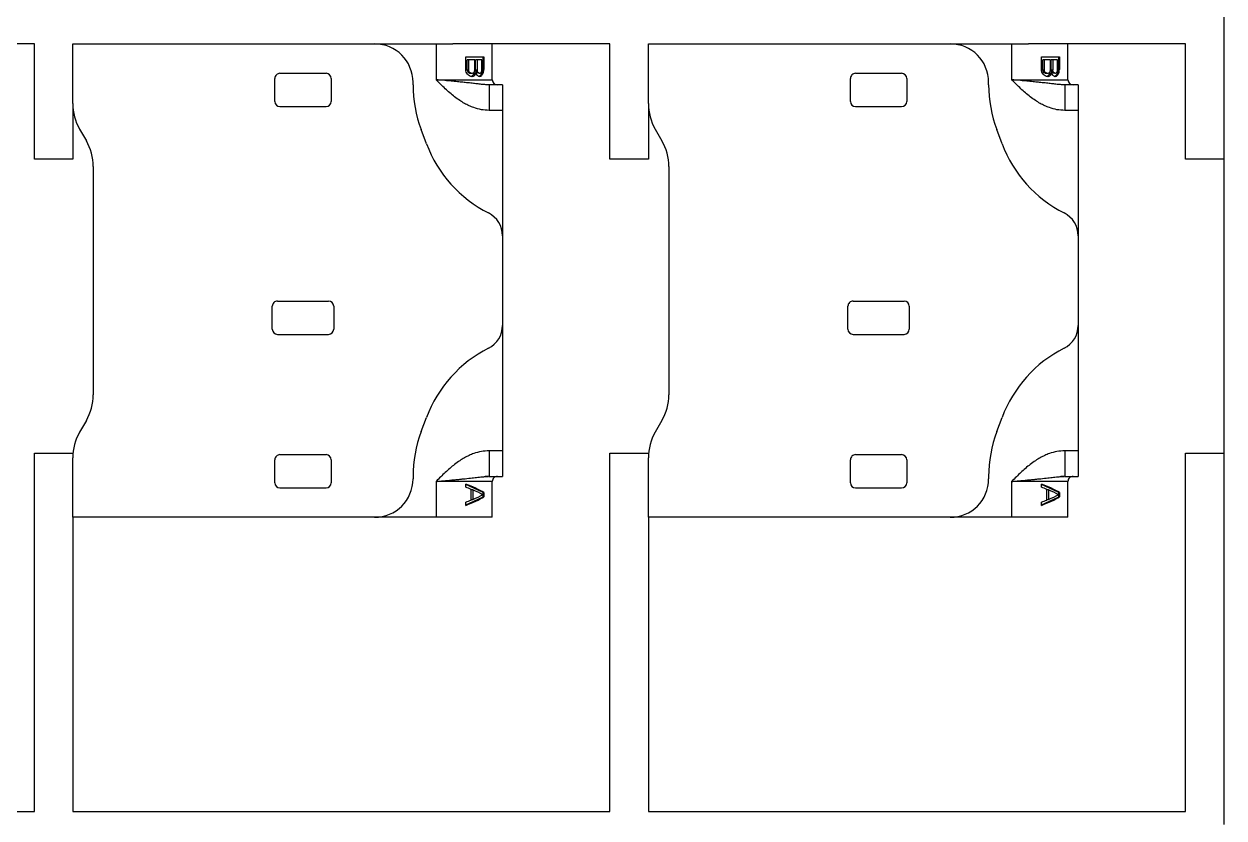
# Model space of a CAD drawing. Header units: millimetres. Extents: x 914 to 910632, y -176 to 682692.
# Drawn here: x 28673.7 to 29142.7, y 7896.4 to 8206.7 of the extents above; entities that cross this region are included whole.
import ezdxf

# ---------------------------------------------------------------- set-up
doc = ezdxf.new("R2010")
doc.units = ezdxf.units.MM
doc.layers.add('画图', color=3, linetype='Continuous', lineweight=30)

# ---------------------------------------------------------------- blocks, each defined once
blk = doc.blocks.new('SDHGSJH')
at = {"color": 7, "linetype": 'Continuous', "lineweight": 30}
for p, q in [((-872, 307.21), (-872, 162.21)), ((-647, 302.21), (-857, 302.21)), ((-857, 302.21), (-857, 162.21)), ((-647, 187.21), (-647, 302.21)), ((-422, 302.21), (-632, 302.21)), ((-632, 302.21), (-632, 162.21)), ((-422, 187.21), (-422, 302.21)), ((-407, 302.21), (-407, 162.21)), ((-197, 302.21), (-407, 302.21)), ((-811, 187.21), (-811, 173.21)), ((-811, 187.21), (-789, 187.21)), ((-789, 173.21), (-789, 187.21)), ((-789, 187.21), (-765, 187.21)), ((-765, 187.21), (-647, 187.21)), ((-647, 187.21), (-647, 163.93)), ((-586, 187.21), (-586, 173.21)), ((-586, 187.21), (-564, 187.21)), ((-564, 173.21), (-564, 187.21)), ((-564, 187.21), (-540, 187.21)), ((-540, 187.21), (-422, 187.21)), ((-422, 187.21), (-422, 163.93)), ((-807.68, 177.55), (-807.68, 179.21)), ((-807.68, 179.21), (-807.38, 179.21)), ((-800.61, 182.4), (-807.38, 179.21)), ((-807.38, 179.21), (-807.38, 177.55)), ((-803.39, 176.5), (-803.39, 180.25)), ((-802.73, 180.25), (-803.39, 180.25)), ((-802.73, 180.46), (-802.73, 176.3)), ((-800.61, 182.55), (-800.61, 181.3)), ((-582.68, 177.55), (-582.68, 179.21)), ((-582.68, 179.21), (-582.38, 179.21)), ((-575.61, 182.4), (-582.38, 179.21)), ((-582.38, 179.21), (-582.38, 177.55)), ((-578.39, 176.5), (-578.39, 180.25)), ((-577.73, 180.25), (-578.39, 180.25)), ((-577.73, 180.46), (-577.73, 176.3)), ((-575.61, 182.55), (-575.61, 181.3)), ((-807.38, 177.55), (-807.68, 177.55)), ((-807.38, 177.55), (-800.61, 174.35)), ((-803.39, 176.5), (-802.73, 176.5)), ((-800.61, 175.46), (-800.61, 174.21)), ((-748, 164.71), (-748, 173.71)), ((-728, 175.71), (-746, 175.71)), ((-726, 173.71), (-726, 164.71)), ((-582.38, 177.55), (-582.68, 177.55)), ((-582.38, 177.55), (-575.61, 174.35)), ((-578.39, 176.5), (-577.73, 176.5)), ((-575.61, 175.46), (-575.61, 174.21)), ((-523, 164.71), (-523, 173.71)), ((-503, 175.71), (-521, 175.71)), ((-501, 173.71), (-501, 164.71)), ((-809.78, 171.21), (-815, 171.21)), ((-815, 161.21), (-815, 171.21)), ((-808.33, 171.27), (-809.78, 171.02)), ((-809.78, 161.21), (-809.78, 171.21)), ((-808.38, 171.29), (-809.46, 171.23)), ((-780, 171.28), (-780, 172.21)), ((-584.78, 171.21), (-590, 171.21)), ((-590, 161.21), (-590, 171.21)), ((-583.33, 171.27), (-584.78, 171.02)), ((-584.78, 161.21), (-584.78, 171.21)), ((-583.38, 171.29), (-584.46, 171.23)), ((-555, 171.28), (-555, 172.21)), ((-857, 162.21), (-872, 162.21)), ((-872, 162.21), (-872, 47.21)), ((-815, 161.21), (-809.78, 161.21)), ((-815, 112.21), (-815, 161.21)), ((-728, 162.71), (-746, 162.71)), ((-632, 162.21), (-647, 162.21)), ((-590, 161.21), (-584.78, 161.21)), ((-590, 112.21), (-590, 161.21)), ((-503, 162.71), (-521, 162.71)), ((-407, 162.21), (-422, 162.21)), ((-783.18, 153.72), (-785.25, 148.2)), ((-652.32, 149.35), (-649.68, 153.93)), ((-558.18, 153.72), (-560.25, 148.2)), ((-427.32, 149.35), (-424.68, 153.93)), ((-655, 50.07), (-655, 139.35)), ((-430, 50.07), (-430, 139.35)), ((-749, 104.71), (-749, 113.71)), ((-727, 115.71), (-747, 115.71)), ((-725, 113.71), (-725, 104.71)), ((-524, 104.71), (-524, 113.71)), ((-502, 115.71), (-522, 115.71)), ((-500, 113.71), (-500, 104.71)), ((-815, 77.21), (-815, 112.21)), ((-590, 77.21), (-590, 112.21)), ((-727, 102.71), (-747, 102.71)), ((-502, 102.71), (-522, 102.71)), ((-815, 28.21), (-815, 77.21)), ((-590, 28.21), (-590, 77.21)), ((-872, 47.21), (-872, -152.79)), ((-872, 47.21), (-857, 47.21)), ((-857, 47.21), (-857, 2.21)), ((-647, 47.21), (-632, 47.21)), ((-647, 25.5), (-647, 47.21)), ((-632, 47.21), (-632, 2.21)), ((-422, 25.5), (-422, 47.21)), ((-422, 47.21), (-407, 47.21)), ((-407, 47.21), (-407, 2.21)), ((-785.25, 41.22), (-783.18, 35.7)), ((-649.68, 35.5), (-652.32, 40.07)), ((-560.25, 41.22), (-558.18, 35.7)), ((-424.68, 35.5), (-427.32, 40.07)), ((-815, 28.21), (-809.78, 28.21)), ((-815, 18.21), (-815, 28.21)), ((-809.78, 18.21), (-809.78, 28.21)), ((-590, 28.21), (-584.78, 28.21)), ((-590, 18.21), (-590, 28.21)), ((-584.78, 18.21), (-584.78, 28.21)), ((-748, 15.71), (-748, 24.71)), ((-728, 26.71), (-746, 26.71)), ((-726, 24.71), (-726, 15.71)), ((-647, 25.5), (-647, 2.21)), ((-523, 15.71), (-523, 24.71)), ((-503, 26.71), (-521, 26.71)), ((-501, 24.71), (-501, 15.71)), ((-422, 25.5), (-422, 2.21)), ((-815, 18.21), (-809.78, 18.21)), ((-811, 16.21), (-811, 2.21)), ((-809.78, 18.4), (-808.33, 18.15)), ((-806.78, 14.09), (-807.23, 13.25)), ((-806.78, 14.09), (-807.21, 14.09)), ((-806.18, 14.71), (-806.78, 14.09)), ((-806.18, 14.71), (-806.71, 14.71)), ((-806.32, 14.92), (-805.78, 14.92)), ((-805.76, 14.91), (-806.18, 14.71)), ((-804.63, 13.67), (-804.48, 14.09)), ((-803.77, 14.09), (-804.48, 14.09)), ((-803.77, 14.09), (-803.92, 13.67)), ((-803.17, 14.71), (-803.86, 14.71)), ((-803.17, 14.71), (-803.77, 14.09)), ((-803.39, 14.92), (-802.56, 14.92)), ((-802.72, 14.92), (-803.17, 14.71)), ((-789, 2.21), (-789, 16.21)), ((-780, 18.15), (-780, 17.21)), ((-590, 18.21), (-584.78, 18.21)), ((-586, 16.21), (-586, 2.21)), ((-584.78, 18.4), (-583.33, 18.15)), ((-581.78, 14.09), (-582.23, 13.25)), ((-581.78, 14.09), (-582.21, 14.09)), ((-581.18, 14.71), (-581.78, 14.09)), ((-581.18, 14.71), (-581.71, 14.71)), ((-581.32, 14.92), (-580.78, 14.92)), ((-580.76, 14.91), (-581.18, 14.71)), ((-579.63, 13.67), (-579.48, 14.09)), ((-578.77, 14.09), (-579.48, 14.09)), ((-578.77, 14.09), (-578.92, 13.67)), ((-578.17, 14.71), (-578.86, 14.71)), ((-578.17, 14.71), (-578.77, 14.09)), ((-578.39, 14.92), (-577.56, 14.92)), ((-577.72, 14.92), (-578.17, 14.71)), ((-564, 2.21), (-564, 16.21)), ((-555, 18.15), (-555, 17.21)), ((-807.68, 7.21), (-807.68, 12.21)), ((-807.38, 12.21), (-807.68, 12.21)), ((-807.23, 13.25), (-807.57, 13.25)), ((-807.23, 13.25), (-807.38, 12.21)), ((-807.38, 12.21), (-807.38, 7.21)), ((-806.96, 12.42), (-806.96, 8.46)), ((-805.92, 13.67), (-806.19, 13.67)), ((-805.92, 13.67), (-805.28, 13.67)), ((-805.5, 13.46), (-804.83, 13.46)), ((-805.28, 13.67), (-804.83, 13.46)), ((-805.22, 13.05), (-804.53, 13.05)), ((-805.07, 8.46), (-805.07, 12.42)), ((-805.07, 12.42), (-804.38, 12.42)), ((-804.83, 13.46), (-804.53, 13.05)), ((-804.63, 13.67), (-803.92, 13.67)), ((-804.53, 13.05), (-804.38, 12.42)), ((-804.38, 12.42), (-804.38, 8.46)), ((-804.18, 12.42), (-804.18, 8.46)), ((-802.73, 13.67), (-803.22, 13.67)), ((-802.12, 13.67), (-802.73, 13.67)), ((-802.22, 13.46), (-801.67, 13.46)), ((-802.12, 13.67), (-801.67, 13.46)), ((-801.87, 13.05), (-801.37, 13.05)), ((-801.7, 8.46), (-801.7, 12.42)), ((-801.7, 12.42), (-801.22, 12.42)), ((-801.67, 13.46), (-801.37, 13.05)), ((-801.37, 13.05), (-801.22, 12.42)), ((-801.22, 12.42), (-801.22, 8.46)), ((-800.61, 12.21), (-800.61, 7.21)), ((-728, 13.71), (-746, 13.71)), ((-582.68, 7.21), (-582.68, 12.21)), ((-582.38, 12.21), (-582.68, 12.21)), ((-582.23, 13.25), (-582.57, 13.25)), ((-582.23, 13.25), (-582.38, 12.21)), ((-582.38, 12.21), (-582.38, 7.21)), ((-581.96, 12.42), (-581.96, 8.46)), ((-580.92, 13.67), (-581.19, 13.67)), ((-580.92, 13.67), (-580.28, 13.67)), ((-580.5, 13.46), (-579.83, 13.46)), ((-580.28, 13.67), (-579.83, 13.46)), ((-580.22, 13.05), (-579.53, 13.05)), ((-580.07, 8.46), (-580.07, 12.42)), ((-580.07, 12.42), (-579.38, 12.42)), ((-579.83, 13.46), (-579.53, 13.05)), ((-579.63, 13.67), (-578.92, 13.67)), ((-579.53, 13.05), (-579.38, 12.42)), ((-579.38, 12.42), (-579.38, 8.46)), ((-579.18, 12.42), (-579.18, 8.46)), ((-577.73, 13.67), (-578.22, 13.67)), ((-577.12, 13.67), (-577.73, 13.67)), ((-577.22, 13.46), (-576.67, 13.46)), ((-577.12, 13.67), (-576.67, 13.46)), ((-576.87, 13.05), (-576.37, 13.05)), ((-576.7, 8.46), (-576.7, 12.42)), ((-576.7, 12.42), (-576.22, 12.42)), ((-576.67, 13.46), (-576.37, 13.05)), ((-576.37, 13.05), (-576.22, 12.42)), ((-576.22, 12.42), (-576.22, 8.46)), ((-575.61, 12.21), (-575.61, 7.21)), ((-503, 13.71), (-521, 13.71)), ((-800.61, 7.21), (-807.68, 7.21)), ((-806.96, 8.46), (-805.07, 8.46)), ((-805.07, 8.46), (-804.38, 8.46)), ((-804.18, 8.46), (-801.7, 8.46)), ((-801.7, 8.46), (-801.22, 8.46)), ((-575.61, 7.21), (-582.68, 7.21)), ((-581.96, 8.46), (-580.07, 8.46)), ((-580.07, 8.46), (-579.38, 8.46)), ((-579.18, 8.46), (-576.7, 8.46)), ((-576.7, 8.46), (-576.22, 8.46)), ((-857, 2.21), (-795.56, 2.21)), ((-789, 2.21), (-795.56, 2.21)), ((-765, 2.21), (-789, 2.21)), ((-647, 2.21), (-765, 2.21)), ((-632, 2.21), (-570.56, 2.21)), ((-564, 2.21), (-570.56, 2.21)), ((-540, 2.21), (-564, 2.21)), ((-422, 2.21), (-540, 2.21)), ((-407, 2.21), (-345.56, 2.21))]:
    blk.add_line(p, q, dxfattribs=at)
at = {"color": 8, "linetype": 'Continuous', "lineweight": 30}
for p, q in [((-811, 173.21), (-789, 173.21)), ((-809.45, 171.23), (-808.27, 171.28)), ((-586, 173.21), (-564, 173.21)), ((-584.45, 171.23), (-583.27, 171.28)), ((-789, 16.21), (-811, 16.21)), ((-564, 16.21), (-586, 16.21))]:
    blk.add_line(p, q, dxfattribs=at)
at = {"color": 7, "linetype": 'Continuous', "lineweight": 30}
for centre, radius, start, end in [((-765, 172.21), 15, 90, 180), ((-540, 172.21), 15, 90, 180), ((-746, 173.71), 2, 90, 180), ((-728, 173.71), 2, 0, 90), ((-521, 173.71), 2, 90, 180), ((-503, 173.71), 2, 0, 90), ((-813, 173.21), 2, 270, 0), ((-830, 171.28), 50, 339.444, 0), ((-588, 173.21), 2, 270, 0), ((-605, 171.28), 50, 339.444, 0), ((-746, 164.71), 2, 180, 270), ((-728, 164.71), 2, 270, 0), ((-521, 164.71), 2, 180, 270), ((-503, 164.71), 2, 270, 0), ((-667, 163.93), 20, 330, 0), ((-442, 163.93), 20, 330, 0), ((-832.07, 165.76), 50, 296.8187, 339.444), ((-635, 139.35), 20, 150, 180), ((-607.07, 165.76), 50, 296.8187, 339.444), ((-410, 139.35), 20, 150, 180), ((-805, 112.21), 10, 116.8187, 180), ((-580, 112.21), 10, 116.8187, 180), ((-747, 113.71), 2, 90, 180), ((-727, 113.71), 2, 0, 90), ((-522, 113.71), 2, 90, 180), ((-502, 113.71), 2, 0, 90), ((-747, 104.71), 2, 180, 270), ((-727, 104.71), 2, 270, 0), ((-522, 104.71), 2, 180, 270), ((-502, 104.71), 2, 270, 0), ((-805, 77.21), 10, 180, 243.1813), ((-580, 77.21), 10, 180, 243.1813), ((-832.07, 23.67), 50, 20.556, 63.1813), ((-607.07, 23.67), 50, 20.556, 63.1813), ((-635, 50.07), 20, 180, 210), ((-410, 50.07), 20, 180, 210), ((-830, 18.15), 50, 0, 20.556), ((-667, 25.5), 20, 0, 30), ((-605, 18.15), 50, 0, 20.556), ((-442, 25.5), 20, 0, 30), ((-746, 24.71), 2, 90, 180), ((-728, 24.71), 2, 0, 90), ((-521, 24.71), 2, 90, 180), ((-503, 24.71), 2, 0, 90), ((-813, 16.21), 2, 0, 90), ((-765, 17.21), 15, 180, 270), ((-746, 15.71), 2, 180, 270), ((-728, 15.71), 2, 270, 0), ((-588, 16.21), 2, 0, 90), ((-540, 17.21), 15, 180, 270), ((-521, 15.71), 2, 180, 270), ((-503, 15.71), 2, 270, 0)]:
    blk.add_arc(centre, radius, start, end, dxfattribs=at)
for centre, major_axis, ratio, start_param, end_param in [((-789, 180.88), (-21.97, -5.46), 0.222648, 5.213182, 5.671735), ((-789, 179.73), (-21.97, -5.34), 0.218533, 5.372125, 5.634447), ((-789, 177.02), (-21.97, 5.34), 0.218533, 0.648739, 0.91106), ((-789, 179.66), (-21.97, -5.34), 0.218533, 5.215446, 5.333273), ((-564, 180.88), (-21.97, -5.46), 0.222648, 5.213182, 5.671735), ((-564, 179.73), (-21.97, -5.34), 0.218533, 5.372125, 5.634447), ((-564, 177.02), (-21.97, 5.34), 0.218533, 0.648739, 0.91106), ((-564, 179.66), (-21.97, -5.34), 0.218533, 5.215446, 5.333273), ((-789, 175.88), (-21.97, 5.46), 0.222648, 0.611451, 1.070003), ((-789, 177.09), (-21.97, 5.34), 0.218533, 0.949912, 1.067739), ((-564, 175.88), (-21.97, 5.46), 0.222648, 0.611451, 1.070003), ((-564, 177.09), (-21.97, 5.34), 0.218533, 0.949912, 1.067739), ((-789, 19.5), (-19.09, -27.72), 0.394462, 5.167401, 5.197033), ((-789, 17.13), (-21.33, -13.87), 0.388181, 5.400959, 5.440213), ((-789, 15.79), (-21.97, -5.34), 0.218533, 5.565909, 5.595193), ((-789, 14.33), (-21.97, 5.34), 0.218533, 0.756165, 0.785246), ((-789, 13.85), (-21.33, 13.87), 0.388181, 0.97948, 1.018189), ((-789, 13.46), (17.41, -42.73), 0.314774, 4.570346, 4.580018), ((-789, 14.01), (-21.33, -13.87), 0.388181, 5.206955, 5.245653), ((-789, 14.4), (-21.97, -5.34), 0.218533, 5.372125, 5.401189), ((-789, 15.79), (-21.97, 5.34), 0.218533, 0.959649, 0.988933), ((-789, 17.13), (-21.33, 13.87), 0.388181, 1.183167, 1.22242), ((-789, 19.5), (19.09, -27.72), 0.394462, 4.636825, 4.666457), ((-564, 19.5), (-19.09, -27.72), 0.394462, 5.167401, 5.197033), ((-564, 17.13), (-21.33, -13.87), 0.388181, 5.400959, 5.440213), ((-564, 15.79), (-21.97, -5.34), 0.218533, 5.565909, 5.595193), ((-564, 14.33), (-21.97, 5.34), 0.218533, 0.756165, 0.785246), ((-564, 13.85), (-21.33, 13.87), 0.388181, 0.97948, 1.018189), ((-564, 13.46), (17.41, -42.73), 0.314774, 4.570346, 4.580018), ((-564, 14.01), (-21.33, -13.87), 0.388181, 5.206955, 5.245653), ((-564, 14.4), (-21.97, -5.34), 0.218533, 5.372125, 5.401189), ((-564, 15.79), (-21.97, 5.34), 0.218533, 0.959649, 0.988933), ((-564, 17.13), (-21.33, 13.87), 0.388181, 1.183167, 1.22242), ((-564, 19.5), (19.09, -27.72), 0.394462, 4.636825, 4.666457), ((-789, 36.69), (-15.88, -107.68), 0.141419, 4.952593, 4.962513), ((-789, 23.36), (-16.43, -64.52), 0.226815, 4.930336, 4.940141), ((-789, 16.48), (-20.41, -19.81), 0.414084, 5.256307, 5.275871), ((-789, 14.47), (-21.97, -5.34), 0.218533, 5.556172, 5.585418), ((-789, 13.01), (-21.97, 5.34), 0.218533, 0.746457, 0.775559), ((-789, 12.11), (-20.41, 19.81), 0.414084, 1.10467, 1.12404), ((-789, 10.23), (16.43, -64.52), 0.226815, 4.611168, 4.620846), ((-789, 10.86), (-16.43, -64.52), 0.226815, 4.736221, 4.745896), ((-789, 12.32), (-20.41, -19.81), 0.414084, 5.062395, 5.081756), ((-789, 13.08), (-21.97, -5.34), 0.218533, 5.362425, 5.391506), ((-789, 14.47), (-21.97, 5.34), 0.218533, 0.949912, 0.979159), ((-789, 16.48), (-20.41, 19.81), 0.414084, 1.30827, 1.327833), ((-789, 23.36), (16.43, -64.52), 0.226815, 4.814961, 4.824766), ((-789, 36.69), (15.88, -107.68), 0.141419, 4.910897, 4.920817), ((-564, 36.69), (-15.88, -107.68), 0.141419, 4.952593, 4.962513), ((-564, 23.36), (-16.43, -64.52), 0.226815, 4.930336, 4.940141), ((-564, 16.48), (-20.41, -19.81), 0.414084, 5.256307, 5.275871), ((-564, 14.47), (-21.97, -5.34), 0.218533, 5.556172, 5.585418), ((-564, 13.01), (-21.97, 5.34), 0.218533, 0.746457, 0.775559), ((-564, 12.11), (-20.41, 19.81), 0.414084, 1.10467, 1.12404), ((-564, 10.23), (16.43, -64.52), 0.226815, 4.611168, 4.620846), ((-564, 10.86), (-16.43, -64.52), 0.226815, 4.736221, 4.745896), ((-564, 12.32), (-20.41, -19.81), 0.414084, 5.062395, 5.081756), ((-564, 13.08), (-21.97, -5.34), 0.218533, 5.362425, 5.391506), ((-564, 14.47), (-21.97, 5.34), 0.218533, 0.949912, 0.979159), ((-564, 16.48), (-20.41, 19.81), 0.414084, 1.30827, 1.327833), ((-564, 23.36), (16.43, -64.52), 0.226815, 4.814961, 4.824766), ((-564, 36.69), (15.88, -107.68), 0.141419, 4.910897, 4.920817)]:
    blk.add_ellipse(centre, major_axis=major_axis, ratio=ratio, start_param=start_param, end_param=end_param, dxfattribs=at)
for points, knots in [([(-809.78, 161.21), (-808.76, 161.27), (-806.7, 161.38), (-804.08, 162.13), (-801.88, 163.02), (-800.05, 163.97), (-798.17, 165.13), (-796.27, 166.5), (-794.38, 168.06), (-792.58, 169.69), (-790.8, 171.41), (-789.62, 172.6), (-789, 173.21)], [0, 0, 0, 0, 0.124884, 0.249809, 0.329578, 0.412736, 0.499847, 0.598905, 0.697884, 0.796583, 0.894155, 1, 1, 1, 1]), ([(-584.78, 161.21), (-583.76, 161.27), (-581.7, 161.38), (-579.08, 162.13), (-576.88, 163.02), (-575.05, 163.97), (-573.17, 165.13), (-571.27, 166.5), (-569.38, 168.06), (-567.58, 169.69), (-565.8, 171.41), (-564.62, 172.6), (-564, 173.21)], [0, 0, 0, 0, 0.124884, 0.249809, 0.329578, 0.412736, 0.499847, 0.598903, 0.697882, 0.796583, 0.894155, 1, 1, 1, 1]), ([(-809.78, 28.21), (-808.76, 28.15), (-806.7, 28.04), (-804.08, 27.29), (-801.88, 26.4), (-800.05, 25.46), (-798.17, 24.3), (-796.27, 22.92), (-794.38, 21.37), (-792.58, 19.74), (-790.8, 18.01), (-789.62, 16.83), (-789, 16.21)], [0, 0, 0, 0, 0.124884, 0.249808, 0.329578, 0.412737, 0.499845, 0.598903, 0.697884, 0.796583, 0.894151, 1, 1, 1, 1]), ([(-584.78, 28.21), (-583.76, 28.15), (-581.7, 28.04), (-579.08, 27.29), (-576.88, 26.4), (-575.05, 25.46), (-573.17, 24.3), (-571.27, 22.92), (-569.38, 21.37), (-567.58, 19.74), (-565.8, 18.01), (-564.62, 16.83), (-564, 16.21)], [0, 0, 0, 0, 0.1248841, 0.2498078, 0.3295783, 0.4127366, 0.4998448, 0.5989007, 0.697882, 0.796583, 0.8941514, 1, 1, 1, 1]), ([(-809.78, 18.21), (-809.23, 18.19), (-808.1, 18.16), (-806.36, 17.97), (-804.55, 17.77), (-802.58, 17.54), (-800.87, 17.36), (-799.45, 17.21), (-798.43, 17.1), (-797.33, 16.99), (-796.13, 16.87), (-794.5, 16.72), (-792.13, 16.5), (-790.15, 16.32), (-789, 16.21)], [0, 0, 0, 0, 0.097751, 0.197308, 0.294105, 0.391164, 0.500035, 0.543946, 0.590909, 0.640921, 0.693982, 0.750089, 0.854593, 1, 1, 1, 1]), ([(-584.78, 18.21), (-584.23, 18.19), (-583.1, 18.16), (-581.36, 17.97), (-579.55, 17.77), (-577.58, 17.54), (-575.87, 17.36), (-574.45, 17.21), (-573.43, 17.1), (-572.33, 16.99), (-571.13, 16.87), (-569.5, 16.72), (-567.13, 16.5), (-565.15, 16.32), (-564, 16.21)], [0, 0, 0, 0, 0.0977511, 0.1973078, 0.2941047, 0.3911617, 0.5000353, 0.5439436, 0.5909089, 0.6409213, 0.6939817, 0.750089, 0.8545931, 1, 1, 1, 1])]:
    blk.add_open_spline(points, degree=3, knots=knots, dxfattribs=at)
at = {"color": 8, "linetype": 'Continuous', "lineweight": 30}
for points, knots in [([(-789, 173.21), (-789.62, 173.16), (-790.77, 173.05), (-792.36, 172.9), (-793.7, 172.78), (-795.05, 172.65), (-796.43, 172.52), (-797.88, 172.38), (-799.19, 172.24), (-800.97, 172.06), (-803.05, 171.83), (-805.44, 171.56), (-807.16, 171.35), (-808.13, 171.3), (-808.38, 171.29)], [0, 0, 0, 0, 0.084726, 0.158306, 0.220753, 0.27205, 0.347834, 0.418442, 0.483869, 0.544107, 0.690144, 0.816086, 0.952099, 1, 1, 1, 1]), ([(-564, 173.21), (-564.62, 173.16), (-565.77, 173.05), (-567.36, 172.9), (-568.7, 172.78), (-570.05, 172.65), (-571.43, 172.52), (-572.88, 172.38), (-574.19, 172.24), (-575.97, 172.06), (-578.05, 171.83), (-580.44, 171.56), (-582.16, 171.35), (-583.13, 171.3), (-583.38, 171.29)], [0, 0, 0, 0, 0.084726, 0.158309, 0.220753, 0.27205, 0.347836, 0.418442, 0.483869, 0.544107, 0.690144, 0.816086, 0.952101, 1, 1, 1, 1])]:
    blk.add_open_spline(points, degree=3, knots=knots, dxfattribs=at)

msp = doc.modelspace()

# ---------------------------------------------------------------- block references
at = {"layer": '画图', "color": 4, "lineweight": 30, "rotation": 180}
msp.add_blockref('SDHGSJH', (28270.737, 8201.125), dxfattribs=at)

doc.saveas('drawing.dxf')
